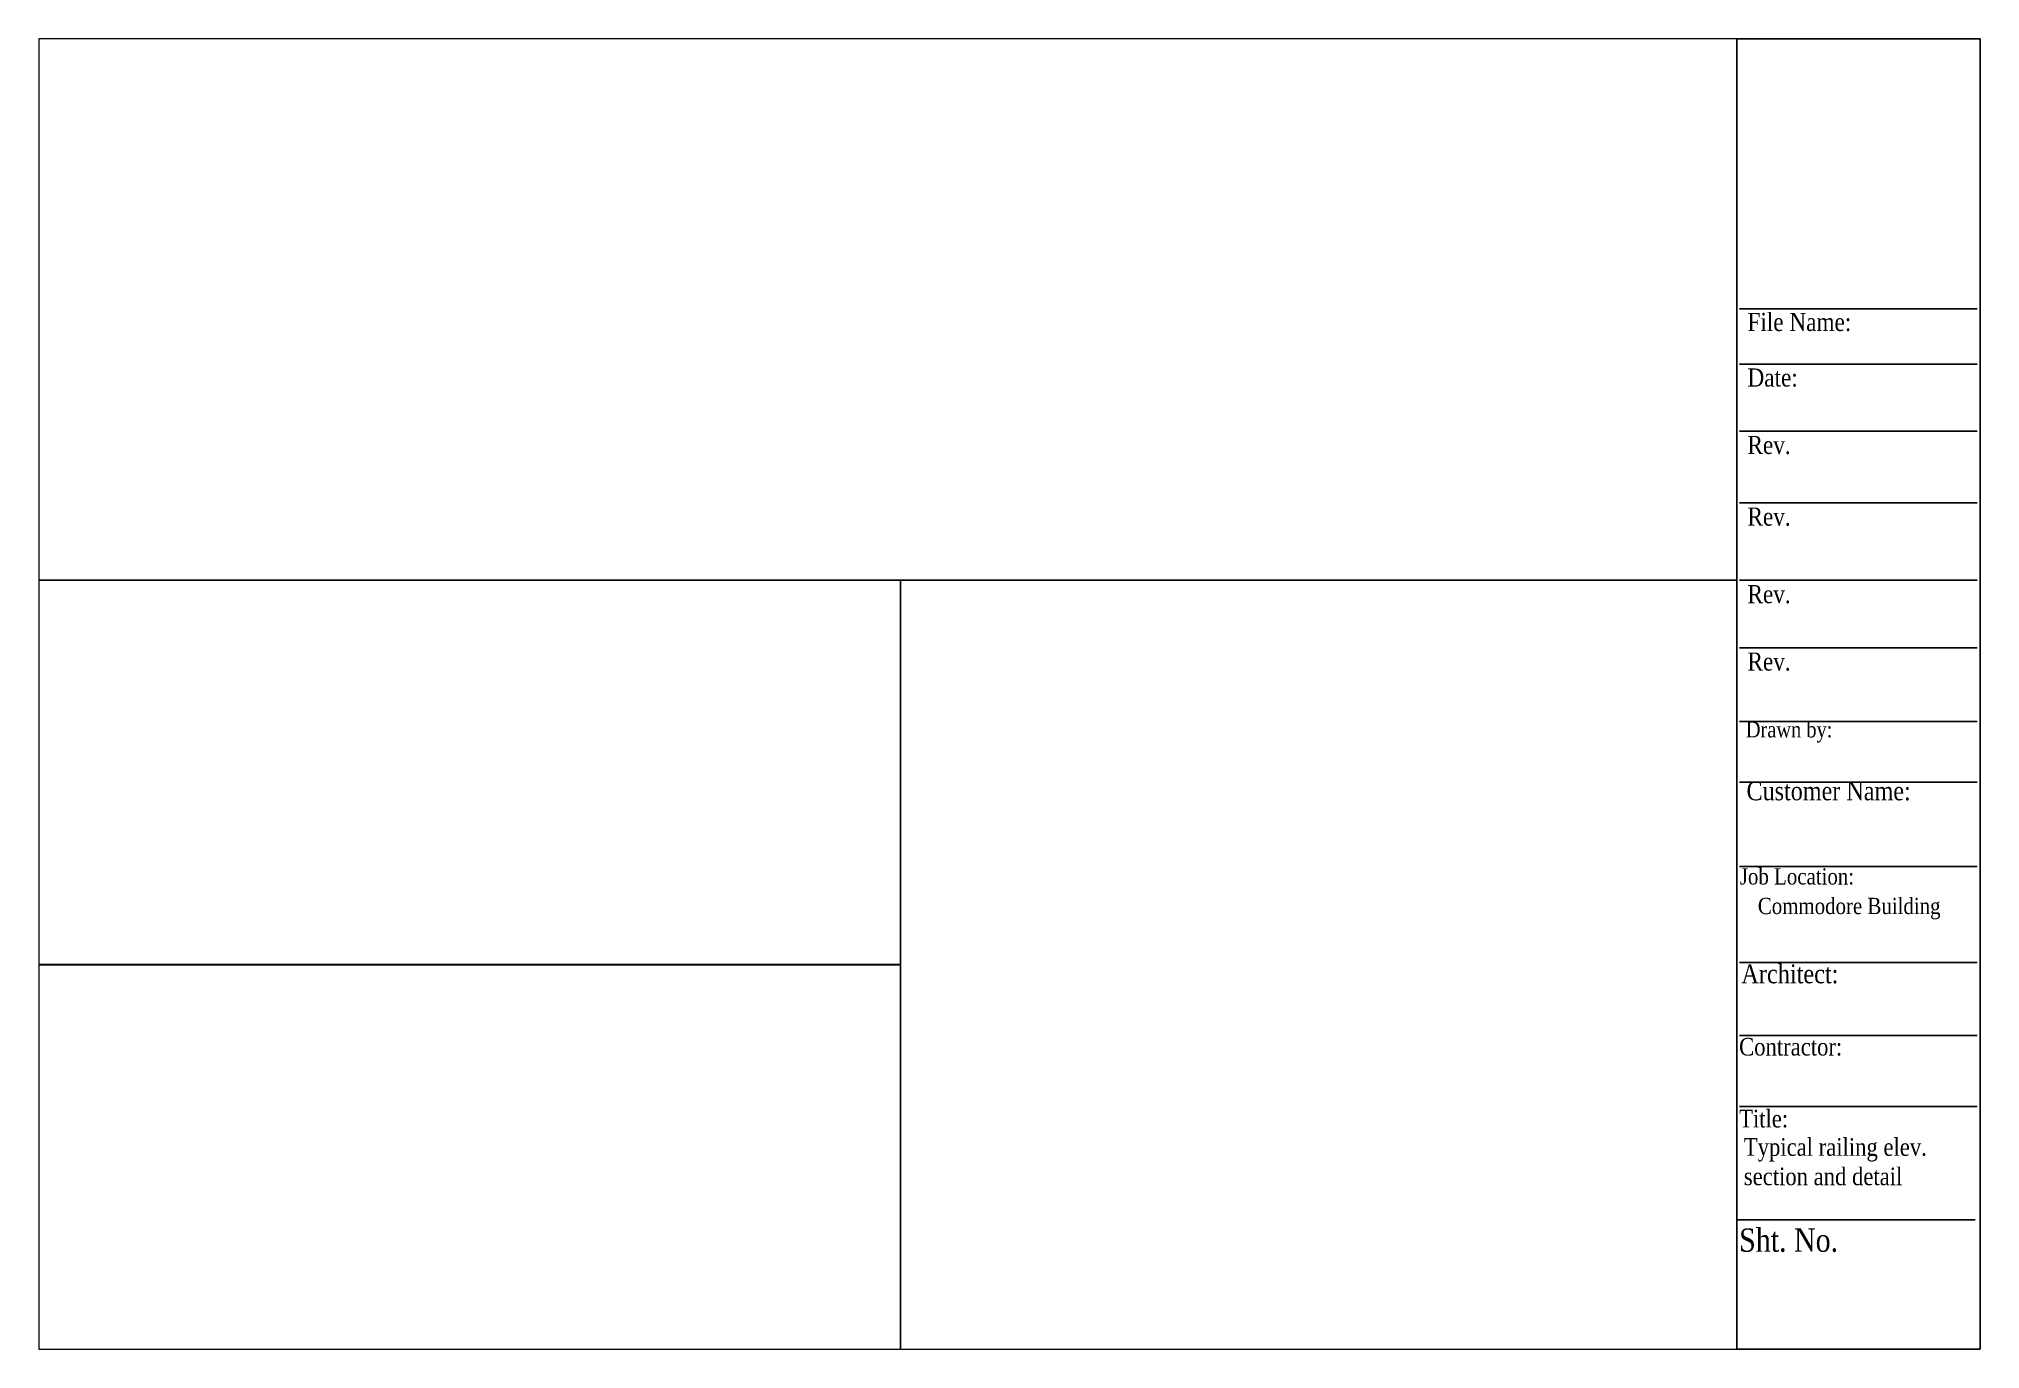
# Paper-space layout 'B Size' of a CAD drawing. Header units: inches. Extents: x 0 to 15.6, y 0 to 10.5.
import ezdxf

# ---------------------------------------------------------------- set-up
doc = ezdxf.new("R2010")
doc.units = ezdxf.units.IN
doc.header["$MEASUREMENT"] = 0
doc.styles.add('DAVES', font='times.ttf', dxfattribs={"width": 0.85, "height": 2})

psp = doc.layouts.new('B Size')

# ---------------------------------------------------------------- linework, layer by layer
for p, q in [((13.651, 8.348), (15.554, 8.348)), ((13.651, 7.903), (15.554, 7.903)), ((13.651, 7.367), (15.554, 7.367)), ((13.651, 6.793), (15.554, 6.793)), ((13.651, 6.173), (15.554, 6.173)), ((13.651, 5.632), (15.554, 5.632)), ((13.651, 5.042), (15.554, 5.042)), ((13.651, 4.556), (15.554, 4.556)), ((13.651, 3.88), (15.554, 3.88)), ((13.651, 3.11), (15.554, 3.11)), ((13.651, 2.526), (15.554, 2.526)), ((13.651, 1.957), (15.554, 1.957)), ((13.633, 1.051), (15.536, 1.051))]:
    psp.add_line(p, q)
psp.add_lwpolyline([(15.577, 0.014), (13.63, 0.014), (13.63, 10.51), (15.577, 10.51)], close=True)

# ---------------------------------------------------------------- texts
at = {"color": 7, "attachment_point": 1, "style": 'DAVES'}
for s, insert, char_height, width in [('File Name:', (13.714, 8.314), 0.1448, 1.24428), ('Date:', (13.714, 7.869), 0.1448, 1.24428), ('Rev.', (13.714, 7.329), 0.1448, 1.24428), ('Rev.', (13.714, 6.755), 0.1448, 1.24428), ('Rev.', (13.714, 6.134), 0.1448, 1.24428), ('Rev.', (13.714, 5.594), 0.1448, 1.24428), ('Drawn by:', (13.701, 5.041), 0.127, 1.09148), ('Customer Name:', (13.706, 4.561), 0.15055, 1.3173), ('Job Location:', (13.653, 3.866), 0.13023, 1.13951), ('Commodore Building', (13.797, 3.629), 0.13023, 1.51386), ('Architect:', (13.665, 3.096), 0.1514, 1.32456), ('Contractor:', (13.647, 2.507), 0.14124, 1.23586), ('Title:', (13.647, 1.931), 0.1412, 1.23586), ('Typical railing elev. section and detail', (13.685, 1.704), 0.14124, 1.61769), ('Sht. No.', (13.647, 0.981), 0.1868, 1.60505)]:
    psp.add_mtext(s, dxfattribs=dict(at, insert=insert, char_height=char_height, width=width))

# ---------------------------------------------------------------- viewports
at = {"layer": '0'}
psp.add_viewport(center=(6.831, 8.341), size=(13.598, 4.33656), view_center_point=(469.08, 203.263), view_height=54.9696, dxfattribs=at)
for center, size, view_center_point, view_height, status in [((3.482, 4.633), (6.899, 3.07959), (404.077, 216.287), 6.68005, 3), ((10.281, 3.093), (6.699, 6.15919), (572.747, 159.531), 15.7175, 5), ((3.482, 1.554), (6.899, 3.07959), (406.259, 181.385), 8.0855, 4)]:
    psp.add_viewport(center=center, size=size, view_center_point=view_center_point, view_height=view_height, status=status, dxfattribs=at)

doc.saveas('drawing.dxf')
